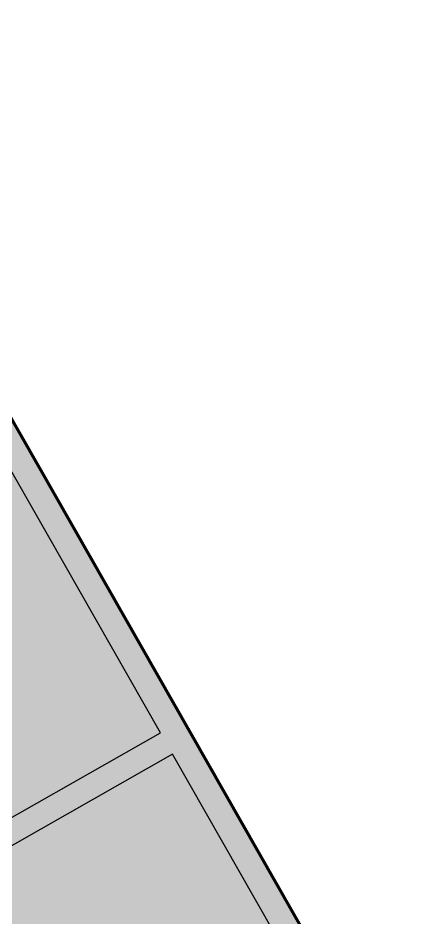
# Model space of a CAD drawing. Header units: millimetres. Extents: x 3191 to 879702, y -27549 to 222194.
# Drawn here: x 263054 to 278689, y 138571 to 174943 of the extents above; entities that cross this region are included whole.
import ezdxf

# ---------------------------------------------------------------- set-up
doc = ezdxf.new("R2010")
doc.units = ezdxf.units.MM
doc.header["$MEASUREMENT"] = 0
doc.layers.add('Worker-Walkway', color=8, linetype='Continuous')
picture_1 = doc.add_image_def('image4.png', size_in_pixel=(2551, 1418))

msp = doc.modelspace()

# ---------------------------------------------------------------- hatches: boundary and pattern name
at = {"lineweight": 211, "true_color": 0x000000}
h = msp.add_hatch(color=18, dxfattribs=at)
h.dxf.hatch_style = 1
h.paths.add_polyline_path([(215191.27861, 151368.28351), (238441.17067, 110521.71059), (277549.59155, 132782.24554), (254299.69949, 173628.81846)])

# ---------------------------------------------------------------- linework, layer by layer
at = {"lineweight": 211}
msp.add_lwpolyline([(277549.59155, 132782.24554), (238441.17067, 110521.71059), (215191.27861, 151368.28351), (254299.69949, 173628.81846)], close=True, dxfattribs=at)
at = {"const_width": 100}
msp.add_lwpolyline([(258790.66595, 122104.65463), (277549.59155, 132782.24554), (256032.12757, 170585.20219)], dxfattribs=at)
at = {"layer": 'Worker-Walkway'}
for points in [[(268807.0134, 146023.76013), (259065.46502, 163138.19943)], [(269300.20792, 145157.29134), (260767.40118, 140300.41299), (260274.20666, 141166.88178), (268807.0134, 146023.76013)], [(276116.54003, 133182.01825), (269300.20792, 145157.29134)]]:
    msp.add_lwpolyline(points, dxfattribs=at)

# ---------------------------------------------------------------- pictures from other files: only their frames are drawn
image = msp.add_image(picture_1, insert=(87169.1633, 55416.4542), size_in_units=(300035.65989, 166777.95599))
image.dxf.flags = 7

doc.saveas('drawing.dxf')
